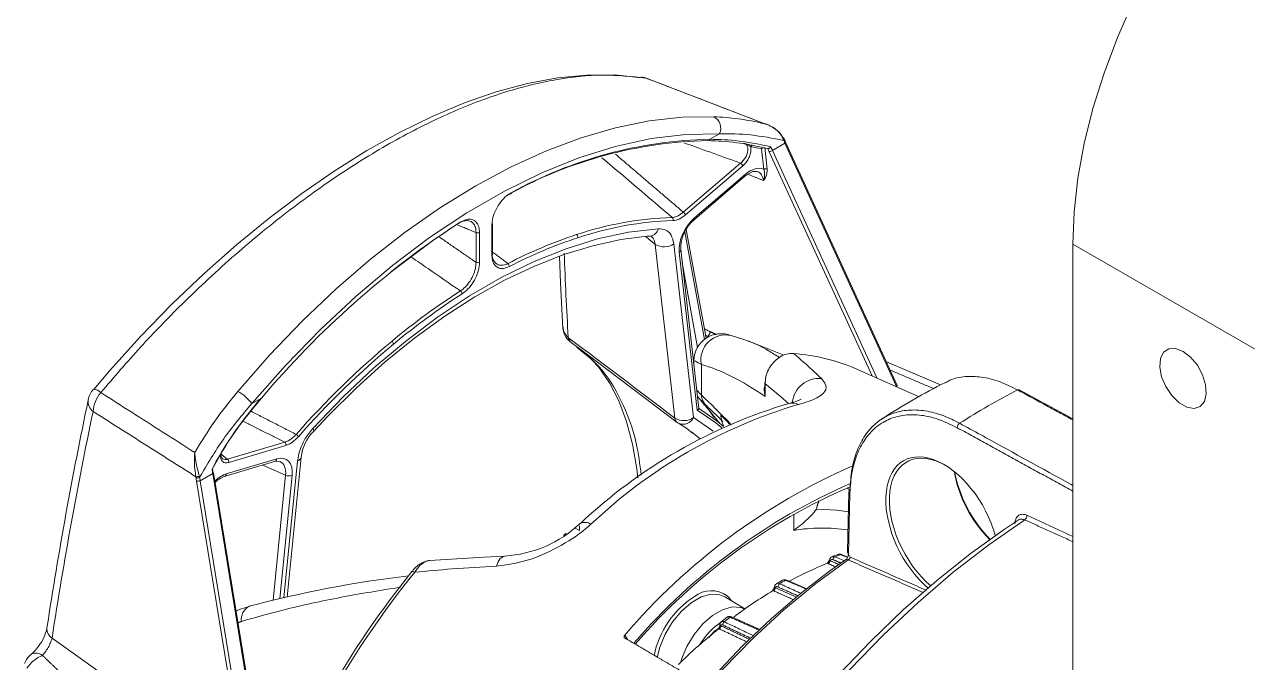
# Model space of a CAD drawing. Extents: x 2 to 136, y 1 to 99.
# Drawn here: x 5.627 to 10.534, y 86.929 to 89.49 of the extents above; entities that cross this region are included whole.
import ezdxf

# ---------------------------------------------------------------- set-up
doc = ezdxf.new("R2010")
doc.units = 0
doc.header["$MEASUREMENT"] = 0
doc.linetypes.add('SLD-Solid', pattern=[0])
doc.layers.add('OBJECT', color=7, linetype='CONTINUOUS')

msp = doc.modelspace()

# ---------------------------------------------------------------- linework, layer by layer
at = {"layer": 'OBJECT', "linetype": 'SLD-Solid', "lineweight": 15}
for p, q in [((8.106, 89.2785), (8.1034, 89.2789)), ((8.6084, 89.0874), (8.1262, 89.2728)), ((8.3774, 89.0291), (8.4163, 89.0515)), ((8.6756, 89.0294), (8.6738, 89.0337)), ((8.6759, 89.0294), (8.6758, 89.0295)), ((9.1288, 88.0411), (8.681, 89.0179)), ((8.5936, 88.9083), (8.5842, 88.9911)), ((8.597, 88.9959), (8.6068, 88.9097)), ((9.0281, 88.0795), (8.6156, 88.9792)), ((8.6785, 89.0131), (8.6282, 88.9841)), ((8.6282, 88.9841), (9.0468, 88.0712)), ((9.1263, 88.0364), (8.6785, 89.0131)), ((8.2706, 88.7365), (8.5005, 88.9332)), ((8.509, 88.9223), (8.2791, 88.7255)), ((8.3151, 88.7074), (8.5174, 88.8806)), ((8.3162, 88.7144), (8.5185, 88.8876)), ((8.5174, 88.8806), (8.5172, 88.8804)), ((8.5922, 88.8631), (8.5277, 88.8884)), ((7.3749, 88.6947), (7.375, 88.696)), ((7.5027, 88.5639), (7.5027, 88.6837)), ((7.5056, 88.568), (7.5056, 88.6877)), ((7.4389, 88.5351), (7.4389, 88.6548)), ((7.4529, 88.6549), (7.4529, 88.5352)), ((8.3553, 88.2248), (8.2765, 88.6573)), ((8.362, 88.2302), (8.2824, 88.6669)), ((8.237, 87.9099), (8.158, 88.6072)), ((8.2325, 88.6093), (8.3115, 87.9121)), ((8.3262, 87.9415), (8.2543, 88.5762)), ((8.3323, 87.9489), (8.26, 88.5866)), ((9.8335, 88.6081), (9.8335, 81.7405)), ((10.7174, 88.0979), (9.8335, 88.6081)), ((8.2659, 88.5348), (8.3281, 88.1934)), ((8.4046, 88.2456), (8.3783, 88.257)), ((7.846, 88.1944), (7.8715, 88.1753)), ((8.6739, 88.1628), (8.5328, 88.2181)), ((8.3128, 88.1412), (8.3128, 88.1208)), ((9.302, 88.0431), (9.0854, 88.1358)), ((8.3117, 88.129), (8.3128, 88.1284)), ((8.343, 88.1249), (8.343, 88.0023)), ((9.217, 87.9959), (8.9697, 88.1053)), ((8.5972, 88.0537), (8.5972, 88.0224)), ((8.5991, 88.0478), (8.5991, 87.9963)), ((9.1259, 88.0362), (9.1263, 88.0364)), ((6.5392, 87.9679), (6.5781, 87.9904)), ((9.8335, 87.9066), (9.6183, 88.0239)), ((8.4167, 87.8888), (8.3652, 87.9528)), ((8.2479, 87.8913), (8.2513, 87.8891)), ((8.3085, 87.851), (8.303, 87.8552)), ((6.4414, 87.7445), (6.6712, 87.8131)), ((6.6764, 87.8003), (6.4465, 87.7317)), ((6.437, 87.686), (6.6393, 87.7464)), ((6.6812, 87.1917), (6.7374, 87.7533)), ((6.7374, 87.7533), (6.7375, 87.7539)), ((6.4286, 87.675), (6.6309, 87.7354)), ((6.6749, 87.6807), (6.5835, 87.7212)), ((6.668, 87.189), (6.723, 87.7379)), ((6.5023, 86.5279), (6.3178, 87.6567)), ((6.3824, 87.6876), (6.3321, 87.6586)), ((6.3321, 87.6586), (6.5167, 86.5299)), ((6.5669, 86.5589), (6.3824, 87.6876)), ((6.5703, 86.5611), (6.3857, 87.6899)), ((6.6246, 87.1789), (6.6749, 87.6807)), ((6.7012, 87.6796), (6.6517, 87.1856)), ((8.939, 87.6207), (8.9277, 87.6297)), ((8.9346, 87.6147), (8.9292, 87.3745)), ((8.939, 87.6086), (8.9335, 87.3614)), ((8.8129, 87.5689), (8.8129, 87.578)), ((8.7134, 87.4595), (8.7134, 87.5246)), ((7.7899, 87.4387), (7.8009, 87.4476)), ((7.8363, 87.4685), (7.8539, 87.4583)), ((7.8539, 87.4782), (7.8539, 87.4583)), ((8.8912, 87.363), (8.8671, 87.354)), ((8.9304, 87.3524), (8.9059, 87.3625)), ((8.6684, 87.2594), (8.6441, 87.2454)), ((8.7662, 87.2254), (8.6854, 87.2597)), ((8.5174, 87.144), (8.4375, 87.1924)), ((8.4463, 87.1112), (8.4225, 87.0926)), ((8.5776, 87.0617), (8.4645, 87.1121)), ((5.7378, 87.0273), (6.0623, 86.7955)), ((8.0481, 87.0203), (8.0354, 87.0385))]:
    msp.add_line(p, q, dxfattribs=at)
at = {"layer": 'OBJECT', "linetype": 'SLD-Solid', "lineweight": 15, "flags": 128}
for points in [[(11.0271, 90.6755), (10.917, 90.606), (10.8078, 90.5254), (10.7004, 90.4343), (10.5959, 90.3335), (10.4951, 90.2239), (10.3987, 90.1063), (10.3078, 89.9819), (10.223, 89.8516), (10.145, 89.7165), (10.0746, 89.5779), (10.0123, 89.4369), (9.9586, 89.2947), (9.9141, 89.1526), (9.8791, 89.0116), (9.8538, 88.8731), (9.8386, 88.7382), (9.8335, 88.6081)], [(8.1031, 89.2761), (7.9963, 89.287), (7.8837, 89.2868), (7.7664, 89.2755), (7.6448, 89.253), (7.5198, 89.2195), (7.3923, 89.1754), (7.263, 89.121), (7.1324, 89.0568), (7.0011, 88.9834), (6.8697, 88.9013), (6.7394, 88.8114), (6.6087, 88.7129), (6.4779, 88.6058), (6.3478, 88.4906), (6.219, 88.3676), (6.0922, 88.2372), (5.9684, 88.1), (5.9051, 88.0246)], [(8.1202, 89.2748), (8.1066, 89.2785), (8.106, 89.2785)], [(8.1202, 89.2748), (8.1259, 89.2732), (8.1262, 89.2731)], [(6.4831, 88.0171), (6.6108, 88.1625), (6.7425, 88.2997), (6.8775, 88.4282), (7.0153, 88.5472), (7.1551, 88.6563), (7.2962, 88.7549), (7.4381, 88.8425), (7.58, 88.9187), (7.7211, 88.9831), (7.8609, 89.0354), (7.9987, 89.0754), (8.1337, 89.1029), (8.2654, 89.1177), (8.3931, 89.1197)], [(8.4163, 89.0515), (8.281, 89.0488), (8.1412, 89.0316), (7.9977, 89), (7.8512, 88.9541), (7.7027, 88.8943), (7.5529, 88.8208), (7.4026, 88.7341), (7.2528, 88.6346), (7.1043, 88.5229), (6.9578, 88.3997), (6.8143, 88.2656), (6.6745, 88.1214), (6.5392, 87.9679)], [(8.6717, 89.0293), (8.6727, 89.0304), (8.6735, 89.0315), (8.6739, 89.0324), (8.674, 89.0333), (8.6739, 89.0338), (8.6738, 89.0339), (8.6731, 89.0345), (8.6722, 89.0348), (8.671, 89.0349)], [(8.6733, 89.0245), (8.6745, 89.0257), (8.6754, 89.0268), (8.6759, 89.0279), (8.676, 89.0288), (8.6759, 89.0294)], [(8.681, 89.0179), (8.6797, 89.0208), (8.6759, 89.0294)], [(8.6785, 89.0131), (8.6796, 89.0143), (8.6805, 89.0154), (8.681, 89.0164), (8.6812, 89.0173), (8.681, 89.0179)], [(8.5174, 88.8806), (8.5291, 88.8895), (8.5501, 88.8993), (8.5655, 88.9003), (8.5692, 88.8983)], [(7.5805, 88.8147), (7.5804, 88.8132), (7.58, 88.812), (7.5793, 88.8109), (7.5785, 88.8101), (7.5775, 88.8096), (7.5764, 88.8094), (7.5752, 88.8095), (7.574, 88.8099)], [(6.785, 87.8701), (6.9054, 87.995), (7.0292, 88.1111), (7.1555, 88.2178), (7.2837, 88.3144), (7.4129, 88.4004), (7.5426, 88.4753), (7.6719, 88.5385), (7.8, 88.5899), (7.9264, 88.6291), (8.0501, 88.6558), (8.1706, 88.6699)], [(6.7864, 87.8567), (6.8451, 87.919), (6.9591, 88.0318), (7.0756, 88.1366), (7.1939, 88.2325), (7.3135, 88.3193), (7.4337, 88.3965), (7.5537, 88.4636), (7.6731, 88.5204), (7.791, 88.5666), (7.9069, 88.602), (8.0202, 88.6264), (8.1249, 88.6395), (8.1385, 88.6405)], [(8.1374, 88.6399), (8.1407, 88.6405), (8.142, 88.6403), (8.1424, 88.6397)], [(7.7739, 88.5599), (7.7778, 88.4526), (7.7877, 88.2679)], [(8.5309, 88.2181), (8.5169, 88.2241), (8.4626, 88.2413)], [(7.8202, 88.2139), (7.9265, 88.1338), (8.246, 87.8926)], [(10.2754, 88.1779), (10.245, 88.1896), (10.2179, 88.1883), (10.197, 88.1741), (10.1846, 88.1487), (10.1821, 88.1146), (10.1896, 88.0757), (10.2065, 88.0362), (10.2308, 88.0003), (10.26, 87.9719), (10.2909, 87.954), (10.32, 87.9488), (10.3444, 87.9566), (10.3612, 87.9767), (10.3688, 88.0068), (10.3663, 88.0438), (10.3539, 88.0836), (10.333, 88.1218), (10.3059, 88.1544), (10.2754, 88.1779)], [(7.8796, 88.1692), (7.9307, 88.1152), (7.9746, 88.0518), (8.0121, 87.9786), (8.0432, 87.8963), (8.0673, 87.8054), (8.0843, 87.707), (8.0876, 87.6706)], [(9.1263, 88.0364), (9.1275, 88.0375), (9.1283, 88.0386), (9.1288, 88.0396), (9.129, 88.0406), (9.1288, 88.0411)], [(5.904, 88.0262), (5.9039, 88.026), (5.9037, 88.0256)], [(8.7426, 87.9858), (8.7431, 87.9863), (8.7357, 87.9824), (8.7185, 87.9758), (8.6948, 87.969)], [(8.4246, 87.8708), (8.4015, 87.8904), (8.3262, 87.9415)], [(8.3318, 87.9498), (8.4063, 87.8976), (8.4312, 87.8759)], [(8.3652, 87.9528), (8.3578, 87.96), (8.3546, 87.964)], [(8.364, 87.952), (8.3723, 87.9427), (8.3932, 87.9138)], [(8.3641, 87.9591), (8.4072, 87.9183), (8.4286, 87.8963)], [(8.2513, 87.8891), (8.2851, 87.868), (8.3074, 87.85)], [(8.3115, 87.9121), (8.3854, 87.8615), (8.3901, 87.8576)], [(6.785, 87.8701), (6.7872, 87.8645), (6.7877, 87.86), (6.7866, 87.8569), (6.7864, 87.8566)], [(8.338, 87.8267), (8.3201, 87.8419), (8.3085, 87.851)], [(6.6309, 87.7354), (6.64, 87.7371), (6.6509, 87.7354)], [(6.3857, 87.6899), (6.3857, 87.6896), (6.3853, 87.6891), (6.3846, 87.6886), (6.3836, 87.6881), (6.3824, 87.6876)], [(6.3837, 87.6908), (6.3847, 87.6906), (6.3853, 87.6903), (6.3857, 87.69), (6.3857, 87.6899)], [(8.8047, 87.5446), (8.8859, 87.5409), (8.9328, 87.5343)], [(9.6136, 87.5008), (9.5574, 87.4634), (9.421, 87.3647), (9.286, 87.2567), (9.1532, 87.1399), (9.0231, 87.0149), (8.8962, 86.8821), (8.7729, 86.7421), (8.6538, 86.5956), (8.5394, 86.4429), (8.4301, 86.285), (8.3264, 86.1222), (8.2287, 85.9554), (8.1374, 85.7852), (8.0529, 85.6123), (7.9755, 85.4375), (7.9055, 85.2613), (7.8433, 85.0846), (7.7891, 84.9081), (7.7706, 84.8402)], [(9.6402, 87.5016), (9.496, 87.4016), (9.3532, 87.291), (9.2123, 87.1704), (9.0741, 87.0404), (8.9391, 86.9015), (8.8081, 86.7544), (8.6816, 86.5998), (8.5602, 86.4383), (8.4445, 86.2708), (8.335, 86.098), (8.2322, 85.9207), (8.1366, 85.7398), (8.0486, 85.556), (7.9687, 85.3703), (7.8972, 85.1835), (7.8344, 84.9964), (7.7807, 84.81)], [(7.5537, 87.3555), (7.4696, 87.3521), (7.2533, 87.3387)], [(7.5541, 87.3555), (7.5458, 87.3534), (7.5363, 87.3459), (7.5281, 87.3331), (7.5215, 87.3159)], [(8.9215, 87.341), (8.8584, 87.2965), (8.7395, 87.2049), (8.6225, 87.1043), (8.508, 86.9954), (8.3966, 86.8787), (8.2888, 86.7549), (8.1853, 86.6245), (8.0866, 86.4883), (7.9932, 86.3471), (7.9056, 86.2015), (7.8243, 86.0524), (7.7497, 85.9006), (7.6823, 85.7468), (7.6222, 85.5918), (7.5925, 85.5064)], [(8.9318, 87.3408), (8.8022, 87.2464), (8.6744, 87.1411), (8.5492, 87.0257), (8.4273, 86.9009), (8.3095, 86.7674), (8.1966, 86.6262), (8.0894, 86.4781), (7.9884, 86.324), (7.8943, 86.1649), (7.8077, 86.0019), (7.7292, 85.8359), (7.6592, 85.668), (7.5983, 85.4993)], [(7.1819, 87.2941), (7.1824, 87.2946), (7.184, 87.2948), (7.1864, 87.2943), (7.1893, 87.2932), (7.1929, 87.2915)], [(8.4375, 87.1924), (8.4169, 87.2011), (8.3815, 87.2031), (8.3425, 87.1921), (8.3021, 87.1689), (8.263, 87.1347), (8.2277, 87.0919), (8.1983, 87.043), (8.1766, 86.9912), (8.1658, 86.9493)], [(6.5287, 87.1533), (6.4938, 87.1436), (6.4763, 87.1358)], [(8.26, 86.9312), (8.2633, 86.9419), (8.2848, 86.9933), (8.3139, 87.0417), (8.3489, 87.0842), (8.3876, 87.118), (8.4276, 87.1411), (8.4663, 87.1519), (8.5014, 87.1499), (8.5174, 87.1438)], [(8.4465, 87.1971), (8.4536, 87.1902), (8.464, 87.1763)], [(8.4201, 87.0705), (8.3949, 87.0534), (8.373, 87.0292)], [(5.6832, 86.9943), (5.6716, 86.9791), (5.6549, 86.9629)]]:
    msp.add_lwpolyline(points, dxfattribs=at)
at = {"layer": 'OBJECT', "linetype": 'SLD-Solid', "lineweight": 15}
for centre, radius, start, end in [((8.0902, 89.1798), 0.1, 68.9758, 80.8942), ((8.367, 89.0728), 0.0537, 336.7069, 60.929), ((8.4049, 87.3043), 1.7197, 91.2288, 118.8946), ((8.4144, 87.3037), 1.7258, 91.2288, 118.8946), ((8.3695, 89.0313), 0.00822, 280.7675, 344.4487), ((8.5491, 88.9964), 0.00833, 85.0642, 162.4965), ((8.375, 87.9646), 1.0476, 78.4788, 80.8746), ((8.6146, 89.0005), 0.0212, 272.6274, 309.8082), ((8.4899, 88.9162), 0.02, 17.6749, 58.0304), ((8.5122, 88.885), 0.00679, 319.2117, 22.4305), ((8.6015, 88.8965), 0.0142, 68.4088, 123.932), ((8.26, 88.7195), 0.02, 17.6738, 58.0321), ((9.3838, 85.6245), 3.6701, 123.1861, 139.8619), ((9.0592, 86.0499), 3.1361, 122.6078, 128.6574), ((7.5008, 88.6881), 0.0048, 292.8098, 355.8641), ((7.5011, 88.6874), 0.00454, 4.1063, 53.2064), ((8.269, 87.3765), 1.3395, 91.8512, 108.5667), ((8.272, 87.3693), 1.3341, 91.8511, 108.5667), ((8.2179, 88.7066), 0.0117, 340.1862, 47.9591), ((8.4124, 88.5901), 0.1524, 129.6855, 181.3274), ((8.31, 88.7118), 0.00679, 319.2128, 22.4305), ((7.4458, 88.6686), 0.0154, 243.3938, 297.3352), ((8.4288, 86.8673), 1.8731, 108.2418, 117.3988), ((8.4312, 86.8621), 1.8655, 108.2418, 117.3987), ((7.834, 88.6359), 0.0134, 351.2578, 50.4777), ((8.1334, 88.6782), 0.038, 277.7306, 347.5165), ((8.1936, 88.6651), 0.068, 238.4027, 304.9005), ((8.2485, 88.5862), 0.0116, 300.2667, 1.2763), ((7.4458, 88.5489), 0.0154, 243.3938, 297.3352), ((7.5008, 88.5684), 0.0048, 292.8098, 355.8641), ((7.5578, 88.5184), 0.0149, 359.7406, 52.4279), ((8.8902, 86.0681), 2.7973, 122.7676, 129.7746), ((8.8907, 86.0661), 2.786, 122.7677, 129.7746), ((7.3666, 88.407), 0.0163, 6.0771, 53.7708), ((7.8559, 88.2724), 0.0676, 177.865, 234.9895), ((7.8282, 88.2322), 0.0192, 177.6052, 234.3439), ((7.8356, 88.233), 0.0245, 183.9929, 231.1595), ((8.4223, 88.1399), 0.1089, 68.4241, 179.2671), ((8.4406, 88.1442), 0.0995, 77.2259, 191.1874), ((9.3184, 85.5587), 3.4627, 129.8282, 138.6911), ((9.3171, 85.5588), 3.4487, 129.8282, 138.6912), ((7.0896, 88.2019), 0.0195, 16.1966, 55.6185), ((8.6547, 87.3845), 0.7867, 66.3926, 85.7573), ((8.6083, 88.0539), 0.0111, 180.7189, 213.2457), ((8.8141, 87.9623), 0.1068, 84.0345, 174.1139), ((10.5339, 85.6594), 2.6834, 116.8515, 123.1257), ((5.9807, 87.962), 0.1, 140.0654, 168.1659), ((6.0379, 87.9253), 0.1359, 140.1559, 175.2293), ((5.9006, 87.9803), 0.046, 44.2729, 85.6734), ((6.4034, 87.8697), 0.1676, 35.8679, 61.5937), ((8.4984, 88.1237), 0.2123, 216.017, 231.6009), ((8.41, 88.0083), 0.0673, 185.1402, 227.0099), ((11.0295, 85.2987), 3.0716, 117.4955, 122.4992), ((9.6153, 88.0172), 0.00732, 65.5658, 122.219), ((22.7081, 84.4638), 17.1893, 168.18788, 171.28672), ((5.9312, 87.9761), 0.0488, 172.4061, 233.8382), ((9.2833, 85.9777), 2.0762, 106.4505, 133.3667), ((9.3237, 85.9792), 2.0717, 106.5663, 133.4284), ((8.1541, 87.8243), 0.2441, 34.8569, 41.1308), ((8.7086, 87.9146), 0.056, 64.1468, 103.6635), ((8.2726, 87.9678), 0.068, 238.4024, 304.9006), ((8.2612, 87.9115), 0.0243, 183.7022, 231.0702), ((8.2761, 87.9325), 0.05, 232.8867, 240.2141), ((8.2698, 87.931), 0.0458, 246.1666, 335.6315), ((9.392, 87.8706), 0.0228, 124.6081, 177.8076), ((6.7014, 87.8191), 0.0301, 32.8681, 57.8417), ((6.9025, 87.7385), 0.1653, 134.5597, 174.6958), ((6.6636, 87.8026), 0.013, 349.7958, 54.0676), ((6.4337, 87.734), 0.013, 349.796, 54.066), ((6.6262, 87.7476), 0.0131, 290.7131, 354.4156), ((6.7175, 87.7575), 0.0204, 285.8158, 348.1426), ((9.971, 85.3902), 2.5423, 113.668, 139.5835), ((6.3157, 87.7171), 0.0423, 269.0207, 288.0809), ((6.319, 87.7043), 0.0343, 264.4488, 288.8783), ((6.32, 87.6942), 0.0376, 266.5593, 288.7695), ((6.4527, 87.5971), 0.0815, 107.2361, 139.4935), ((6.4239, 87.6873), 0.0132, 291.7854, 354.3396), ((6.6894, 87.7125), 0.0349, 245.4315, 289.7809), ((9.9009, 85.4384), 2.4086, 113.4689, 139.384), ((9.8712, 85.4591), 2.3662, 113.1642, 139.2766), ((8.9418, 87.6138), 0.00726, 112.7886, 172.8532), ((8.9417, 87.6151), 0.00706, 183.3315, 247.6777), ((9.6276, 87.5188), 0.0213, 306.1981, 2.7896), ((7.5254, 87.8381), 0.4826, 273.41, 313.3767), ((7.8761, 87.4535), 0.0382, 52.308, 119.4788), ((8.8282, 86.756), 0.7128, 81.6947, 99.2729), ((8.8737, 87.3356), 0.0192, 108.6913, 179.8041), ((8.8851, 87.3416), 0.0135, 117.0698, 179.6122), ((9.3408, 86.1536), 1.2858, 109.9273, 111.0513), ((8.8981, 87.3488), 0.0156, 60.2295, 116.747), ((8.9043, 87.3582), 0.00453, 69.1797, 112.6329), ((8.9046, 87.364), 0.0285, 306.396, 357.1541), ((7.2642, 87.2429), 0.0961, 96.89, 148.2817), ((9.3884, 85.9801), 1.451, 111.8106, 118.4504), ((8.8461, 87.3364), 0.00805, 286.8567, 356.3244), ((8.8452, 87.339), 0.0124, 289.3926, 355.1777), ((8.8456, 87.338), 0.0135, 297.5591, 359.5292), ((8.9265, 87.3317), 0.0106, 59.8952, 118.4438), ((7.718, 82.6784), 4.6315, 96.8143, 104.882), ((10.0337, 84.9888), 3.6671, 141.0498, 159.6704), ((10.0749, 84.964), 3.7045, 141.0762, 159.8067), ((9.5226, 85.773), 1.7081, 119.5327, 120.462), ((8.6772, 87.2465), 0.0154, 57.9963, 125.9765), ((8.6836, 87.2548), 0.0052, 69.7273, 123.9414), ((8.3829, 87.1068), 0.1104, 54.8274, 127.7301), ((9.6063, 85.5999), 1.8894, 121.0824, 126.8614), ((8.6268, 87.2284), 0.00865, 296.8907, 3.302), ((8.6253, 87.2295), 0.0127, 295.7888, 0.4195), ((8.6257, 87.2283), 0.0139, 303.6942, 4.919), ((8.6521, 87.2306), 0.0166, 117.3188, 190.3118), ((8.6643, 87.2337), 0.0138, 123.2515, 184.9608), ((6.5557, 87.1027), 0.0586, 117.7263, 188.4497), ((8.515, 86.8835), 0.3692, 122.7277, 168.6612), ((9.7752, 85.4003), 2.1587, 127.5886, 128.3843), ((8.4562, 87.0988), 0.0156, 57.9659, 129.6555), ((8.4625, 87.1064), 0.00602, 71.0174, 133.2386), ((5.5578, 87.0967), 0.1619, 320.792, 349.6742), ((5.7611, 87.0646), 0.044, 175.7204, 238.003), ((9.8816, 85.2455), 2.3383, 128.9012, 134.226), ((8.5779, 86.8561), 0.2815, 123.0367, 148.8153), ((8.4068, 87.0759), 0.0124, 301.0844, 6.7165), ((8.409, 87.076), 0.00825, 305.2689, 11.4359), ((8.4072, 87.0744), 0.0135, 308.7508, 11.5088), ((8.4312, 87.081), 0.0142, 125.7674, 193.8999), ((8.4432, 87.0818), 0.0135, 128.3306, 191.5155), ((5.7191, 86.8862), 0.1, 129.943, 156.8526), ((5.7469, 86.8381), 0.1288, 111.711, 148.2884), ((5.6732, 86.9264), 0.0407, 50.1312, 116.5051)]:
    msp.add_arc(centre, radius, start, end, dxfattribs=at)
for centre, major_axis, ratio, start_param, end_param in [((9.0285, 88.9967), (-0.3405, 0.3766), 0.56047, 1.035912, 1.06296), ((8.9721, 88.9622), (-0.3456, 0.3853), 0.561109, 1.037481, 1.065091), ((8.9782, 88.9677), (-0.3405, 0.3766), 0.56047, 1.027063, 1.06296), ((8.5373, 88.807), (0.0584, 0.1002), 0.573148, 0.034766, 1.024558), ((8.5231, 88.8152), (0.0512, 0.0814), 0.576972, 5.647922, 6.392711), ((8.3357, 88.6344), (0.0584, 0.0996), 0.577768, 1.031955, 2.484686), ((-14.7953, 104.6324), (32.2584, -24.4969), 0.038203, 0.80853, 0.810221), ((18.5927, 79.408), (-8.6282, 14.9683), 0.435073, 0.689274, 0.716294), ((8.3794, 87.0846), (8.4025, -6.3995), 0.05409, 1.628901, 1.679598), ((9.9438, 84.437), (-1.8008, 3.6781), 0.229586, 5.893384, 6.086386), ((9.7766, 84.7022), (-1.714, 3.5313), 0.23222, 5.765074, 5.827045), ((9.0685, 85.8254), (-1.1587, 2.3666), 0.229586, 5.646817, 5.753647), ((16.3183, 78.1148), (-5.4545, 16.6635), 0.560082, 0.77104, 0.835488), ((6.6199, 87.6439), (0.0584, 0.0996), 0.576929, 5.384463, 6.837193), ((9.3107, 87.4568), (-0.1541, 0.2834), 0.590791, 4.330405, 8.431535), ((9.3178, 87.4606), (-0.1491, 0.2747), 0.591211, 5.505307, 8.440534), ((6.6844, 87.6435), (-0.1561, 0.4831), 0.559424, 1.266139, 1.302037), ((6.6922, 87.6461), (-0.161, 0.4919), 0.560082, 1.27231, 1.299921), ((6.6057, 87.6521), (0.0506, 0.0811), 0.590446, 5.402151, 6.366113), ((9.5756, 87.6095), (-0.163, 0.2667), 0.563044, 0.925796, 1.975233), ((9.5827, 87.6138), (-0.168, 0.2754), 0.563496, 0.955427, 1.961929), ((6.6263, 87.612), (-0.161, 0.4919), 0.560082, 1.272872, 1.299921), ((6.6341, 87.6145), (-0.1561, 0.4831), 0.559424, 1.274988, 1.302037), ((6.4183, 87.5837), (0.0579, 0.0994), 0.581622, 0.555338, 1.111974)]:
    msp.add_ellipse(centre, major_axis=major_axis, ratio=ratio, start_param=start_param, end_param=end_param, dxfattribs=at)
for points, knots in [([(8.1202, 89.2748), (8.0631, 89.2807), (7.9489, 89.2926), (7.7601, 89.2721), (7.5607, 89.2241), (7.3509, 89.1454), (7.1341, 89.0389), (6.9135, 88.9063), (6.692, 88.7488), (6.4725, 88.5695), (6.2721, 88.383), (6.0916, 88.1968), (5.9862, 88.0739), (5.9335, 88.0124)], [0, 0, 0, 0, 0.094729, 0.189754, 0.284474, 0.379253, 0.474339, 0.569114, 0.662863, 0.756911, 0.850666, 0.925332, 1, 1, 1, 1]), ([(8.5968, 89.0915), (8.5546, 89.1077), (8.3958, 89.1689), (8.2369, 89.2299), (8.1202, 89.2748)], [0, 0, 0, 0, 0.265214, 1, 1, 1, 1]), ([(8.3931, 89.1197), (8.4255, 89.1178), (8.4907, 89.1139), (8.5613, 89.099), (8.5968, 89.0915)], [0, 0, 0, 0, 0.498142, 1, 1, 1, 1]), ([(8.6717, 89.0293), (8.668, 89.0366), (8.6588, 89.0548), (8.6351, 89.0744), (8.6137, 89.0856), (8.6016, 89.09), (8.5981, 89.0911), (8.5969, 89.0915), (8.5968, 89.0915)], [0, 0, 0, 0, 0.246968, 0.616294, 0.888223, 0.963535, 0.996187, 1, 1, 1, 1]), ([(8.5968, 89.0915), (8.5969, 89.0915), (8.5981, 89.0911), (8.6064, 89.0886), (8.6273, 89.08), (8.654, 89.0624), (8.6662, 89.0427), (8.671, 89.0349)], [0, 0, 0, 0, 0.00401, 0.038978, 0.268225, 0.708727, 1, 1, 1, 1]), ([(8.6084, 88.9916), (8.5665, 89.0007), (8.4823, 89.0191), (8.4063, 89.0221), (8.3681, 89.0236)], [0, 0, 0, 0, 0.496651, 1, 1, 1, 1]), ([(8.3774, 89.0291), (8.4158, 89.028), (8.4929, 89.0259), (8.5784, 89.0082), (8.6214, 88.9993)], [0, 0, 0, 0, 0.497109, 1, 1, 1, 1]), ([(8.6733, 89.0245), (8.6286, 89.0331), (8.5384, 89.0504), (8.4572, 89.0512), (8.4163, 89.0515)], [0, 0, 0, 0, 0.496567, 1, 1, 1, 1]), ([(8.5005, 88.9332), (8.5047, 88.937), (8.513, 88.9446), (8.5226, 88.96), (8.5286, 88.9758), (8.5302, 88.9904), (8.528, 89.0018), (8.524, 89.0062), (8.5222, 89.008)], [0, 0, 0, 0, 0.180331, 0.360798, 0.535825, 0.705538, 0.871728, 1, 1, 1, 1]), ([(8.5411, 88.9989), (8.5414, 88.9976), (8.5425, 88.9915), (8.5419, 88.9787), (8.5366, 88.9603), (8.5272, 88.9423), (8.5172, 88.9297), (8.5108, 88.9239), (8.509, 88.9223)], [0, 0, 0, 0, 0.058794, 0.27106, 0.483024, 0.697283, 0.915743, 1, 1, 1, 1]), ([(8.5411, 88.9989), (8.5376, 89.0017), (8.5297, 89.0077), (8.5185, 89.0121), (8.5121, 89.0134), (8.5121, 89.0134)], [0, 0, 0, 0, 0.450157, 0.993539, 1, 1, 1, 1]), ([(8.5842, 88.9911), (8.5842, 88.9911), (8.5846, 88.9916), (8.5858, 88.9929), (8.5875, 88.9944), (8.589, 88.995), (8.5894, 88.9952)], [0, 0, 0, 0, 0.021461, 0.267635, 0.810215, 1, 1, 1, 1]), ([(8.6214, 88.9993), (8.6214, 88.9992), (8.621, 88.9986), (8.62, 88.9969), (8.6179, 88.9946), (8.6153, 88.9926), (8.6126, 88.9913), (8.6111, 88.9912), (8.6103, 88.9911)], [0, 0, 0, 0, 0.009429, 0.151969, 0.380856, 0.592582, 0.796142, 1, 1, 1, 1]), ([(8.2257, 88.7153), (8.1892, 88.7464), (8.0954, 88.8264), (8.0014, 88.9063), (7.9439, 88.9551)], [0, 0, 0, 0, 0.388797, 1, 1, 1, 1]), ([(8.6068, 88.9097), (8.6067, 88.903), (8.6066, 88.8842), (8.5978, 88.8713), (8.5922, 88.8632), (8.5922, 88.8631)], [0, 0, 0, 0, 0.353135, 0.995337, 1, 1, 1, 1]), ([(8.5922, 88.8631), (8.5922, 88.8632), (8.5955, 88.8744), (8.5986, 88.8882), (8.5946, 88.904), (8.5936, 88.9083)], [0, 0, 0, 0, 0.005123, 0.735145, 1, 1, 1, 1]), ([(7.5027, 88.6837), (7.5035, 88.6939), (7.5051, 88.7143), (7.5181, 88.7477), (7.537, 88.7782), (7.559, 88.8016), (7.574, 88.8107), (7.5805, 88.8147)], [0, 0, 0, 0, 0.209995, 0.420029, 0.629032, 0.83643, 1, 1, 1, 1]), ([(8.2257, 88.7153), (8.2301, 88.7158), (8.2415, 88.7172), (8.2572, 88.7253), (8.2676, 88.7339), (8.2706, 88.7365)], [0, 0, 0, 0, 0.305588, 0.797658, 1, 1, 1, 1]), ([(8.2791, 88.7255), (8.2706, 88.7191), (8.2534, 88.7062), (8.2371, 88.7038), (8.2289, 88.7026)], [0, 0, 0, 0, 0.49412, 1, 1, 1, 1]), ([(7.4389, 88.6548), (7.4386, 88.6601), (7.438, 88.6738), (7.4305, 88.6911), (7.4155, 88.7025), (7.3956, 88.7039), (7.3792, 88.6978), (7.3704, 88.6925), (7.3691, 88.6917)], [0, 0, 0, 0, 0.130784, 0.34091, 0.55074, 0.758615, 0.964807, 1, 1, 1, 1]), ([(7.375, 88.696), (7.3833, 88.7003), (7.3999, 88.7091), (7.4227, 88.7088), (7.4403, 88.6984), (7.451, 88.6796), (7.4523, 88.6626), (7.4529, 88.6549)], [0, 0, 0, 0, 0.206122, 0.412239, 0.618618, 0.826212, 1, 1, 1, 1]), ([(8.158, 88.6072), (8.1563, 88.6154), (8.1535, 88.6294), (8.1451, 88.6362), (8.1417, 88.639)], [0, 0, 0, 0, 0.593675, 1, 1, 1, 1]), ([(8.1706, 88.6699), (8.1809, 88.6691), (8.2015, 88.6675), (8.2242, 88.6461), (8.2297, 88.6218), (8.2325, 88.6093)], [0, 0, 0, 0, 0.327443, 0.654939, 1, 1, 1, 1]), ([(7.3762, 88.4202), (7.333, 88.4501), (7.2675, 88.4953), (7.2021, 88.5405), (7.18, 88.5557)], [0, 0, 0, 0, 0.661747, 1, 1, 1, 1]), ([(7.3762, 88.4202), (7.381, 88.4236), (7.3931, 88.4323), (7.4112, 88.4529), (7.4273, 88.4808), (7.4373, 88.5097), (7.4384, 88.527), (7.4389, 88.5351)], [0, 0, 0, 0, 0.139926, 0.360022, 0.580274, 0.801996, 1, 1, 1, 1]), ([(7.4529, 88.5352), (7.452, 88.525), (7.4504, 88.5045), (7.4375, 88.4711), (7.4185, 88.4407), (7.399, 88.42), (7.3868, 88.4115), (7.3828, 88.4088)], [0, 0, 0, 0, 0.224518, 0.449077, 0.672569, 0.894408, 1, 1, 1, 1]), ([(7.5727, 88.5184), (7.5645, 88.5151), (7.548, 88.5085), (7.5266, 88.5122), (7.5109, 88.5258), (7.5035, 88.5449), (7.5029, 88.5591), (7.5027, 88.5639)], [0, 0, 0, 0, 0.22061, 0.441204, 0.6623, 0.88484, 1, 1, 1, 1]), ([(7.5036, 88.5648), (7.5038, 88.5619), (7.5047, 88.5506), (7.5122, 88.5353), (7.5274, 88.5238), (7.5466, 88.5218), (7.5605, 88.5276), (7.5669, 88.5303)], [0, 0, 0, 0, 0.079837, 0.320157, 0.560151, 0.797985, 1, 1, 1, 1]), ([(7.7879, 88.2753), (7.7888, 88.2678), (7.7909, 88.2518), (7.8027, 88.2395), (7.809, 88.233)], [0, 0, 0, 0, 0.469306, 1, 1, 1, 1]), ([(8.355, 88.2687), (8.3559, 88.2682), (8.3615, 88.2654), (8.3685, 88.2619), (8.3753, 88.2585), (8.3775, 88.2574), (8.3783, 88.257)], [0, 0, 0, 0, 0.123358, 0.71908, 0.89889, 1, 1, 1, 1]), ([(8.3783, 88.257), (8.3783, 88.2563), (8.3782, 88.2549), (8.3776, 88.2522), (8.3767, 88.2493), (8.3753, 88.2463), (8.3736, 88.2435), (8.3719, 88.2411), (8.3701, 88.2392), (8.369, 88.2384), (8.3685, 88.238)], [0, 0, 0, 0, 0.11338, 0.236156, 0.36611, 0.499961, 0.633817, 0.763788, 0.886588, 1, 1, 1, 1]), ([(7.8484, 88.1895), (7.8774, 88.1669), (7.9457, 88.1138), (8.0236, 87.9849), (8.0813, 87.8379), (8.0961, 87.7249), (8.1018, 87.6807)], [0, 0, 0, 0, 0.217329, 0.5133, 0.809749, 1, 1, 1, 1]), ([(8.5313, 88.2186), (8.5319, 88.2184), (8.5581, 88.2099), (8.5997, 88.189), (8.6415, 88.1624), (8.6563, 88.153)], [0, 0, 0, 0, 0.013044, 0.650864, 1, 1, 1, 1]), ([(8.343, 88.1249), (8.3337, 88.13), (8.3156, 88.14), (8.3141, 88.1409), (8.3134, 88.1413)], [0, 0, 0, 0, 0.511811, 1, 1, 1, 1]), ([(8.7129, 88.169), (8.7079, 88.1693), (8.6947, 88.1701), (8.6722, 88.1639), (8.6479, 88.1492), (8.6272, 88.1288), (8.6109, 88.1035), (8.6002, 88.0751), (8.5994, 88.0568), (8.5991, 88.0478)], [0, 0, 0, 0, 0.099425, 0.265865, 0.416098, 0.557611, 0.700775, 0.851618, 1, 1, 1, 1]), ([(8.7129, 88.169), (8.73, 88.1545), (8.7672, 88.1231), (8.8049, 88.0876), (8.8252, 88.0685)], [0, 0, 0, 0, 0.460735, 1, 1, 1, 1]), ([(8.5991, 87.9963), (8.599, 87.9964), (8.5963, 88.0073), (8.5933, 88.0243), (8.5976, 88.0404), (8.5991, 88.0457)], [0, 0, 0, 0, 0.008433, 0.671732, 1, 1, 1, 1]), ([(8.8252, 88.0685), (8.8345, 88.0559), (8.8531, 88.0306), (8.825, 87.9981), (8.7763, 87.9767), (8.7392, 87.9666), (8.733, 87.9649)], [0, 0, 0, 0, 0.304165, 0.612213, 0.935018, 1, 1, 1, 1]), ([(9.6114, 88.0234), (9.587, 88.0354), (9.5374, 88.0597), (9.4662, 88.077), (9.3997, 88.0784), (9.3514, 88.0698), (9.3285, 88.0556), (9.3227, 88.052)], [0, 0, 0, 0, 0.226866, 0.460313, 0.687171, 0.920593, 1, 1, 1, 1]), ([(5.9335, 88.0124), (5.9748, 87.9861), (6.1004, 87.9059), (6.2261, 87.8256), (6.3105, 87.7717)], [0, 0, 0, 0, 0.328344, 1, 1, 1, 1]), ([(6.3105, 87.7717), (6.3363, 87.8143), (6.3882, 87.8999), (6.4514, 87.978), (6.4831, 88.0171)], [0, 0, 0, 0, 0.497922, 1, 1, 1, 1]), ([(6.3797, 87.7052), (6.3816, 87.7087), (6.4095, 87.7612), (6.4708, 87.86), (6.5422, 87.9467), (6.5781, 87.9904)], [0, 0, 0, 0, 0.03518, 0.514633, 1, 1, 1, 1]), ([(6.5751, 87.9886), (6.5386, 87.9442), (6.4652, 87.855), (6.4085, 87.7553), (6.38, 87.7051)], [0, 0, 0, 0, 0.497105, 1, 1, 1, 1]), ([(8.5978, 88.0224), (8.5978, 88.0138), (8.5979, 88.005), (8.599, 87.9964), (8.5991, 87.9963)], [0, 0, 0, 0, 0.982488, 1, 1, 1, 1]), ([(6.5392, 87.9679), (6.5002, 87.9217), (6.4216, 87.8288), (6.3607, 87.7244), (6.3301, 87.6718)], [0, 0, 0, 0, 0.497068, 1, 1, 1, 1]), ([(8.3262, 87.9415), (8.3263, 87.9415), (8.3269, 87.9419), (8.3289, 87.9433), (8.3313, 87.9457), (8.3325, 87.9481), (8.3322, 87.9487), (8.3321, 87.9488)], [0, 0, 0, 0, 0.014159, 0.154798, 0.523858, 0.884332, 1, 1, 1, 1]), ([(8.3433, 87.9802), (8.3442, 87.9793), (8.3459, 87.9774), (8.3561, 87.965), (8.3634, 87.9552), (8.3652, 87.9528)], [0, 0, 0, 0, 0.409876, 0.860661, 1, 1, 1, 1]), ([(8.939, 87.6205), (8.9409, 87.649), (8.9445, 87.706), (8.9657, 87.7799), (8.998, 87.8423), (9.0413, 87.8912), (9.0943, 87.9248), (9.1553, 87.9426), (9.2228, 87.9437), (9.2774, 87.9322), (9.3296, 87.9142), (9.3579, 87.9), (9.3791, 87.8894)], [0, 0, 0, 0, 0.109694, 0.219388, 0.329104, 0.438818, 0.548255, 0.657689, 0.766753, 0.875815, 0.906647, 1, 1, 1, 1]), ([(8.4207, 87.9208), (8.4208, 87.9209), (8.4208, 87.9209), (8.4208, 87.9211), (8.421, 87.9212), (8.4212, 87.921), (8.4213, 87.921)], [0, 0, 0, 0, 0.054644, 0.112781, 0.553294, 1, 1, 1, 1]), ([(8.423, 87.9101), (8.4227, 87.9109), (8.4214, 87.914), (8.421, 87.918), (8.4207, 87.9208)], [0, 0, 0, 0, 0.277346, 1, 1, 1, 1]), ([(8.4213, 87.921), (8.4214, 87.9208), (8.4217, 87.9197), (8.4222, 87.9162), (8.423, 87.9092), (8.4243, 87.9013), (8.4269, 87.89), (8.4301, 87.884), (8.4324, 87.8796)], [0, 0, 0, 0, 0.01223, 0.072977, 0.195886, 0.441708, 0.592495, 1, 1, 1, 1]), ([(8.4582, 87.8845), (8.4464, 87.8963), (8.4341, 87.9087), (8.4219, 87.9204), (8.4213, 87.921)], [0, 0, 0, 0, 0.956789, 1, 1, 1, 1]), ([(9.3693, 87.8715), (9.3417, 87.8848), (9.29, 87.9099), (9.2167, 87.9243), (9.1508, 87.9235), (9.0912, 87.906), (9.0393, 87.8732), (8.997, 87.8254), (8.9653, 87.7644), (8.9445, 87.6921), (8.9408, 87.6364), (8.939, 87.6086)], [0, 0, 0, 0, 0.124081, 0.233148, 0.342216, 0.45166, 0.561106, 0.670835, 0.780567, 0.890283, 1, 1, 1, 1]), ([(9.3791, 87.8894), (9.3862, 87.8855), (9.4214, 87.8661), (9.5696, 87.7847), (9.714, 87.7054), (9.8302, 87.6416), (9.8335, 87.6398)], [0, 0, 0, 0, 0.046584, 0.232923, 0.978278, 1, 1, 1, 1]), ([(6.6712, 87.8131), (6.676, 87.8148), (6.6884, 87.8193), (6.7045, 87.8309), (6.7145, 87.8415), (6.7174, 87.8445)], [0, 0, 0, 0, 0.305523, 0.798743, 1, 1, 1, 1]), ([(6.723, 87.7379), (6.7256, 87.7528), (6.7309, 87.7825), (6.7529, 87.8302), (6.7741, 87.8565), (6.785, 87.8701)], [0, 0, 0, 0, 0.326686, 0.653395, 1, 1, 1, 1]), ([(6.7266, 87.8354), (6.7186, 87.8273), (6.7024, 87.8108), (6.6852, 87.8039), (6.6764, 87.8003)], [0, 0, 0, 0, 0.49149, 1, 1, 1, 1]), ([(6.3149, 87.6747), (6.3135, 87.6845), (6.3098, 87.7091), (6.3083, 87.7412), (6.3095, 87.7626), (6.3104, 87.7704), (6.3105, 87.7716), (6.3105, 87.7717)], [0, 0, 0, 0, 0.291273, 0.731775, 0.961022, 0.99599, 1, 1, 1, 1]), ([(6.3105, 87.7717), (6.3105, 87.7716), (6.3105, 87.7706), (6.3107, 87.7674), (6.3115, 87.7565), (6.3143, 87.7347), (6.3209, 87.7052), (6.3265, 87.6849), (6.3288, 87.6768)], [0, 0, 0, 0, 0.003813, 0.036465, 0.111777, 0.383706, 0.753032, 1, 1, 1, 1]), ([(6.4465, 87.7317), (6.4418, 87.7309), (6.4325, 87.7292), (6.4216, 87.7349), (6.4146, 87.7454), (6.4139, 87.7557), (6.4136, 87.7605)], [0, 0, 0, 0, 0.258538, 0.517207, 0.772326, 1, 1, 1, 1]), ([(6.4154, 87.7634), (6.4157, 87.7605), (6.4164, 87.7535), (6.4217, 87.7464), (6.4302, 87.7421), (6.4376, 87.7437), (6.4414, 87.7445)], [0, 0, 0, 0, 0.179848, 0.445812, 0.717478, 1, 1, 1, 1]), ([(6.3797, 87.7052), (6.3798, 87.7052), (6.3804, 87.705), (6.3817, 87.7048), (6.3831, 87.7045), (6.3836, 87.7043), (6.3832, 87.7043), (6.3821, 87.7044), (6.3816, 87.7045)], [0, 0, 0, 0, 0.009429, 0.151969, 0.380856, 0.592582, 0.796142, 1, 1, 1, 1]), ([(8.7134, 87.4595), (8.7135, 87.4597), (8.7176, 87.4624), (8.744, 87.4808), (8.7815, 87.5152), (8.7976, 87.5356), (8.8047, 87.5446)], [0, 0, 0, 0, 0.004006, 0.088611, 0.601869, 1, 1, 1, 1]), ([(9.6007, 87.4851), (9.6009, 87.4873), (9.6013, 87.4964), (9.6056, 87.51), (9.6164, 87.5212), (9.6313, 87.5255), (9.643, 87.5217), (9.6489, 87.5198)], [0, 0, 0, 0, 0.07496, 0.307216, 0.538491, 0.769236, 1, 1, 1, 1]), ([(9.6402, 87.5016), (9.6355, 87.503), (9.6263, 87.5057), (9.6171, 87.5044), (9.6139, 87.501), (9.6137, 87.5008)], [0, 0, 0, 0, 0.477321, 0.954873, 1, 1, 1, 1]), ([(7.5215, 87.3159), (7.5625, 87.3216), (7.645, 87.3332), (7.7707, 87.3895), (7.8542, 87.4443), (7.893, 87.4781), (7.8995, 87.4838)], [0, 0, 0, 0, 0.304165, 0.612213, 0.935018, 1, 1, 1, 1]), ([(8.8675, 87.3538), (8.8689, 87.3543), (8.8724, 87.3557), (8.8765, 87.3544), (8.8789, 87.3536)], [0, 0, 0, 0, 0.403624, 1, 1, 1, 1]), ([(8.8789, 87.3536), (8.8837, 87.3516), (8.8962, 87.3462), (8.9088, 87.3409), (8.9166, 87.3375)], [0, 0, 0, 0, 0.37616, 1, 1, 1, 1]), ([(8.9026, 87.3624), (8.9018, 87.3627), (8.8987, 87.3638), (8.8946, 87.3644), (8.8918, 87.363), (8.8911, 87.3626)], [0, 0, 0, 0, 0.179848, 0.790058, 1, 1, 1, 1]), ([(8.9293, 87.3745), (8.9294, 87.3723), (8.9297, 87.3677), (8.9322, 87.3636), (8.9335, 87.3614)], [0, 0, 0, 0, 0.477345, 1, 1, 1, 1]), ([(8.9404, 87.3516), (8.9402, 87.3511), (8.9399, 87.3502), (8.9388, 87.3482), (8.9371, 87.3457), (8.9347, 87.3431), (8.9329, 87.3415), (8.9319, 87.3409), (8.9318, 87.3408)], [0, 0, 0, 0, 0.125804, 0.279017, 0.514447, 0.743986, 0.967246, 1, 1, 1, 1]), ([(8.9335, 87.3614), (8.9346, 87.3598), (8.9368, 87.3565), (8.9391, 87.3533), (8.9403, 87.3516), (8.9404, 87.3516)], [0, 0, 0, 0, 0.491108, 0.983659, 1, 1, 1, 1]), ([(7.1929, 87.2915), (7.1965, 87.2968), (7.2062, 87.3108), (7.2236, 87.3274), (7.241, 87.3378), (7.2502, 87.3381), (7.2534, 87.3382)], [0, 0, 0, 0, 0.200664, 0.536579, 0.839785, 1, 1, 1, 1]), ([(7.1929, 87.2915), (7.243, 87.2961), (7.352, 87.3061), (7.4621, 87.3125), (7.5215, 87.3159)], [0, 0, 0, 0, 0.460735, 1, 1, 1, 1]), ([(8.8493, 87.3272), (8.8492, 87.3273), (8.8487, 87.3277), (8.8482, 87.3283), (8.8482, 87.3286), (8.8487, 87.3286), (8.849, 87.3287), (8.8493, 87.3287)], [0, 0, 0, 0, 0.04498, 0.314016, 0.658367, 0.665839, 1, 1, 1, 1]), ([(8.8543, 87.3358), (8.8544, 87.3362), (8.8545, 87.3371), (8.8555, 87.3378), (8.8567, 87.338), (8.8574, 87.3379), (8.8575, 87.3379)], [0, 0, 0, 0, 0.306766, 0.651136, 0.948344, 1, 1, 1, 1]), ([(8.8716, 87.3417), (8.87, 87.3421), (8.8668, 87.3431), (8.8625, 87.3418), (8.8601, 87.3395), (8.8592, 87.338), (8.8591, 87.3378)], [0, 0, 0, 0, 0.324214, 0.648407, 0.972637, 1, 1, 1, 1]), ([(8.6807, 87.2592), (8.68, 87.2594), (8.6769, 87.2606), (8.6723, 87.2612), (8.6695, 87.2596), (8.6683, 87.2589)], [0, 0, 0, 0, 0.150863, 0.662734, 1, 1, 1, 1]), ([(6.4977, 87.094), (6.553, 87.1096), (6.6839, 87.1464), (6.8969, 87.1929), (7.0566, 87.2186), (7.1365, 87.2314)], [0, 0, 0, 0, 0.267535, 0.633326, 1, 1, 1, 1]), ([(8.6308, 87.2181), (8.6308, 87.2181), (8.6303, 87.2186), (8.6299, 87.2194), (8.63, 87.2201), (8.6306, 87.2204), (8.6308, 87.2205)], [0, 0, 0, 0, 0.054512, 0.380541, 0.797828, 1, 1, 1, 1]), ([(8.6357, 87.2289), (8.6357, 87.229), (8.6356, 87.2294), (8.6363, 87.2298), (8.6373, 87.2298), (8.6379, 87.2296), (8.638, 87.2296)], [0, 0, 0, 0, 0.184958, 0.58984, 0.939272, 1, 1, 1, 1]), ([(8.6505, 87.2325), (8.6489, 87.233), (8.6459, 87.234), (8.6421, 87.233), (8.6402, 87.2309), (8.6395, 87.2296), (8.6395, 87.2295)], [0, 0, 0, 0, 0.324217, 0.648413, 0.972639, 1, 1, 1, 1]), ([(8.6445, 87.2455), (8.6462, 87.2462), (8.6497, 87.2477), (8.6543, 87.2461), (8.6567, 87.2453)], [0, 0, 0, 0, 0.491654, 1, 1, 1, 1]), ([(8.6567, 87.2453), (8.6613, 87.2432), (8.6844, 87.2329), (8.713, 87.2201), (8.7369, 87.2094), (8.7423, 87.207)], [0, 0, 0, 0, 0.1621, 0.810492, 1, 1, 1, 1]), ([(8.4584, 87.1108), (8.4577, 87.1111), (8.4548, 87.1123), (8.4501, 87.1132), (8.4474, 87.1116), (8.4461, 87.1109)], [0, 0, 0, 0, 0.135497, 0.595222, 1, 1, 1, 1]), ([(8.4132, 87.0653), (8.4131, 87.0654), (8.4126, 87.0659), (8.4123, 87.067), (8.4127, 87.0682), (8.4136, 87.069), (8.414, 87.0693)], [0, 0, 0, 0, 0.044982, 0.314018, 0.658362, 1, 1, 1, 1]), ([(8.4173, 87.0776), (8.4172, 87.0776), (8.4171, 87.0778), (8.4176, 87.0778), (8.4184, 87.0776), (8.419, 87.0774), (8.4191, 87.0773)], [0, 0, 0, 0, 0.043633, 0.518709, 0.928755, 1, 1, 1, 1]), ([(8.4299, 87.0791), (8.4285, 87.0796), (8.4255, 87.0808), (8.4222, 87.08), (8.4208, 87.0784), (8.4204, 87.0772), (8.4204, 87.0771)], [0, 0, 0, 0, 0.32422, 0.648416, 0.972648, 1, 1, 1, 1]), ([(8.4229, 87.0926), (8.4231, 87.0928), (8.4242, 87.0944), (8.4282, 87.0947), (8.4326, 87.0931), (8.4348, 87.0924)], [0, 0, 0, 0, 0.089396, 0.544696, 1, 1, 1, 1]), ([(8.4348, 87.0924), (8.4393, 87.0902), (8.4619, 87.0795), (8.5009, 87.061), (8.5353, 87.0447), (8.5517, 87.0369)], [0, 0, 0, 0, 0.116202, 0.581005, 1, 1, 1, 1]), ([(5.7378, 87.0273), (5.736, 87.0212), (5.7324, 87.009), (5.7224, 86.9888), (5.7109, 86.971), (5.7029, 86.9619), (5.6993, 86.9577)], [0, 0, 0, 0, 0.26233, 0.524835, 0.78459, 1, 1, 1, 1]), ([(8.0354, 87.0385), (8.0347, 87.0376), (8.0334, 87.0359), (8.0327, 87.0331), (8.0329, 87.0306), (8.0341, 87.0288), (8.0351, 87.028), (8.0355, 87.0277)], [0, 0, 0, 0, 0.219651, 0.439261, 0.659735, 0.880539, 1, 1, 1, 1])]:
    msp.add_open_spline(points, degree=3, knots=knots, dxfattribs=at)
for points in [[(8.6733, 89.0245), (8.6717, 89.0293)], [(7.9976, 88.9697), (8.2706, 88.7365)], [(8.5005, 88.9332), (8.2725, 89.0151)], [(8.6103, 88.9911), (8.6084, 88.9916)], [(7.574, 88.8099), (7.5637, 88.8033)], [(7.4389, 88.6548), (7.3619, 88.6865)], [(7.2921, 88.6363), (7.4389, 88.5351)], [(7.5056, 88.576), (7.5669, 88.5303)], [(7.809, 88.233), (7.8111, 88.2313)], [(8.3685, 88.238), (8.3598, 88.242)], [(8.3783, 88.257), (8.4022, 88.2453)], [(7.8441, 88.1932), (7.8484, 88.1895)], [(9.2741, 88.0286), (9.1006, 88.1027)], [(8.3238, 88.0238), (8.343, 88.0023)], [(8.5963, 88.0329), (8.5972, 88.0325)], [(9.8335, 87.9024), (9.6114, 88.0234)], [(6.3149, 87.6747), (5.9024, 87.9366)], [(6.5363, 87.9372), (6.7174, 87.8445)], [(8.3652, 87.9528), (8.3665, 87.9539)], [(6.6712, 87.8131), (6.5046, 87.8978)], [(9.8335, 87.6166), (9.3693, 87.8715)], [(6.4168, 87.7658), (6.4414, 87.7445)], [(6.3157, 87.6702), (6.3149, 87.6747)], [(6.3288, 87.6768), (6.3301, 87.6718)], [(8.8108, 87.569), (8.8047, 87.5446)], [(9.8335, 87.4138), (9.6402, 87.5016)], [(9.6489, 87.5198), (9.8335, 87.4351)], [(8.9298, 87.3513), (8.9026, 87.3624)], [(8.9404, 87.3516), (9.244, 87.2197)], [(8.8519, 87.326), (8.8493, 87.3272)], [(8.882, 87.3131), (8.8519, 87.326)], [(8.8575, 87.3379), (8.8591, 87.3378)], [(8.8591, 87.3378), (8.8952, 87.3225)], [(8.9033, 87.3282), (8.8716, 87.3417)], [(9.233, 87.21), (8.9318, 87.3408)], [(8.764, 87.2238), (8.6807, 87.2592)], [(8.6334, 87.2167), (8.6308, 87.2181)], [(8.7122, 87.1814), (8.6334, 87.2167)], [(8.638, 87.2296), (8.6395, 87.2295)], [(8.6395, 87.2295), (8.7241, 87.1916)], [(8.7302, 87.1969), (8.6505, 87.2325)], [(8.5748, 87.0589), (8.4584, 87.1108)], [(6.4841, 87.0883), (6.4977, 87.094)], [(8.4156, 87.0638), (8.4132, 87.0653)], [(8.5253, 87.0119), (8.4156, 87.0638)], [(8.4191, 87.0773), (8.4204, 87.0771)], [(8.4204, 87.0771), (8.5361, 87.0222)], [(8.5407, 87.0266), (8.4299, 87.0791)], [(8.0355, 87.0277), (8.3574, 86.8384)], [(5.6993, 86.9577), (5.7694, 86.8907)]]:
    msp.add_open_spline(points, degree=1, dxfattribs=at)

doc.saveas('drawing.dxf')
